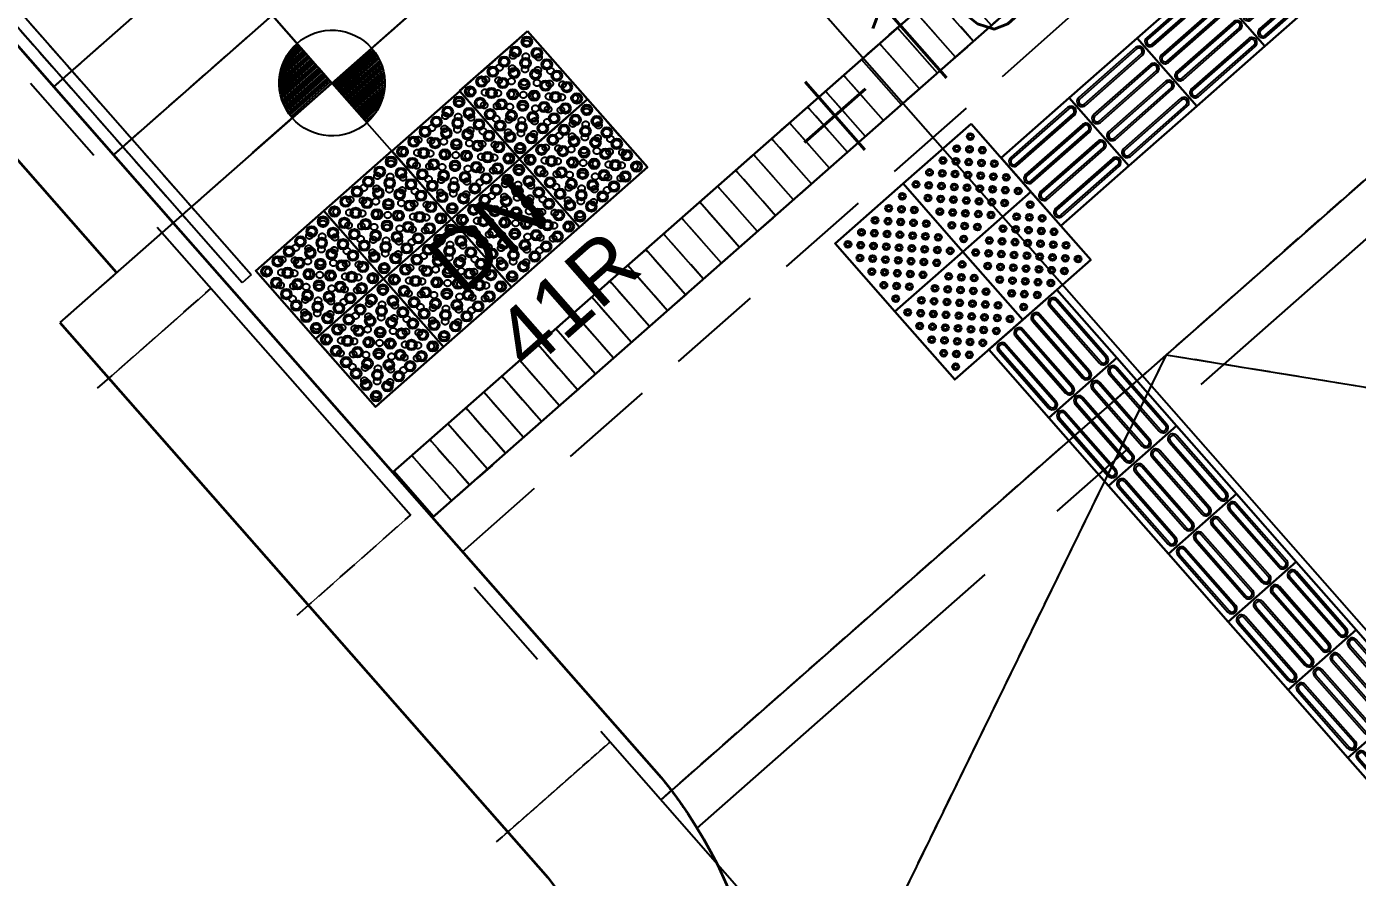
# Model space of a CAD drawing. Header units: millimetres. Extents: x 832728086 to 834530684, y 817551485 to 818349469.
# Drawn here: x 834326231 to 834330638, y 818000081 to 818002897 of the extents above; entities that cross this region are included whole.
import ezdxf

# ---------------------------------------------------------------- set-up
doc = ezdxf.new("R2010")
doc.units = ezdxf.units.MM
doc.header["$LTSCALE"] = 100
doc.linetypes.add('Grid Line', pattern=[22.225, 12.7, -3.175, 3.175, -3.175])
doc.linetypes.add('Hidden', pattern=[9.525, 6.35, -3.175])
for name, color, linetype in [('+C-160', 160, 'Hidden'), ('000-Tactile-l', 8, 'Continuous'), ('A-COLS', 3, 'Continuous'), ('DLN020__', 6, 'Continuous'), ('DLN040__', 7, 'Continuous'), ('DLN240__', 1, 'Continuous'), ('DLN370__', 7, 'Continuous'), ('LEVEL', 7, 'Continuous'), ('STEEL', 6, 'Continuous')]:
    doc.layers.add(name, color=color, linetype=linetype)
doc.layers.add('000-edge seating element-b', color=4, linetype='Continuous', lineweight=20)
doc.layers.add('000-LAYOUT PROPOSAL W8', color=1, linetype='Continuous', lineweight=35)
doc.layers.add('000-helpline', color=30, linetype='Continuous', lineweight=30, plot=False)
doc.styles.add('romans', font='romans.shx')
doc.styles.get("Standard").update_dxf_attribs({"font": 'swiss.ttf'})

# ---------------------------------------------------------------- blocks, each defined once
blk = doc.blocks.new('*X5')
at = {"color": 0}
for p, q in [((45955.9, 42700), (46155.8, 42700)), ((45956.1, 42693.8), (46155.8, 42693.8)), ((45956.6, 42687.5), (46155.8, 42687.5)), ((45957.2, 42681.2), (46155.8, 42681.2)), ((45958.1, 42675), (46155.8, 42675)), ((45959.1, 42668.8), (46155.8, 42668.8)), ((45960.4, 42662.5), (46155.8, 42662.5)), ((45961.8, 42656.2), (46155.8, 42656.2)), ((45963.5, 42650), (46155.8, 42650)), ((45965.4, 42643.8), (46155.8, 42643.8)), ((45967.6, 42637.5), (46155.8, 42637.5)), ((45969.9, 42631.2), (46155.8, 42631.2)), ((45972.5, 42625), (46155.8, 42625)), ((45975.4, 42618.8), (46155.8, 42618.8)), ((45978.5, 42612.5), (46155.8, 42612.5)), ((45981.9, 42606.2), (46155.8, 42606.2)), ((45985.6, 42600), (46155.8, 42600)), ((45989.6, 42593.8), (46155.8, 42593.8)), ((45994, 42587.5), (46155.8, 42587.5)), ((45998.7, 42581.2), (46155.8, 42581.2)), ((46003.8, 42575), (46155.8, 42575)), ((46009.4, 42568.8), (46155.8, 42568.8)), ((46015.5, 42562.5), (46155.8, 42562.5)), ((46022.1, 42556.2), (46155.8, 42556.2)), ((46029.4, 42550), (46155.8, 42550)), ((46037.5, 42543.8), (46155.8, 42543.8)), ((46046.5, 42537.5), (46155.8, 42537.5)), ((46056.7, 42531.2), (46155.8, 42531.2)), ((46068.6, 42525), (46155.8, 42525)), ((46082.9, 42518.8), (46155.8, 42518.8)), ((46101.5, 42512.5), (46155.8, 42512.5)), ((46133.4, 42506.2), (46155.8, 42506.2))]:
    blk.add_line(p, q, dxfattribs=at)
blk = doc.blocks.new('*X4')
at = {"color": 0}
for p, q in [((46155.8, 42900), (46200.2, 42900)), ((46155.8, 42893.8), (46221.9, 42893.8)), ((46155.8, 42887.5), (46237.6, 42887.5)), ((46155.8, 42881.2), (46250.3, 42881.2)), ((46155.8, 42875), (46261.2, 42875)), ((46155.8, 42868.8), (46270.6, 42868.8)), ((46155.8, 42862.5), (46279.1, 42862.5)), ((46155.8, 42856.2), (46286.7, 42856.2)), ((46155.8, 42850), (46293.6, 42850)), ((46155.8, 42843.8), (46299.8, 42843.8)), ((46155.8, 42837.5), (46305.6, 42837.5)), ((46155.8, 42831.2), (46310.9, 42831.2)), ((46155.8, 42825), (46315.8, 42825)), ((46155.8, 42818.8), (46320.3, 42818.8)), ((46155.8, 42812.5), (46324.5, 42812.5)), ((46155.8, 42806.2), (46328.3, 42806.2)), ((46155.8, 42800), (46331.8, 42800)), ((46155.8, 42793.8), (46335, 42793.8)), ((46155.8, 42787.5), (46338, 42787.5)), ((46155.8, 42781.2), (46340.7, 42781.2)), ((46155.8, 42775), (46343.2, 42775)), ((46155.8, 42768.8), (46345.4, 42768.8)), ((46155.8, 42762.5), (46347.4, 42762.5)), ((46155.8, 42756.2), (46349.1, 42756.2)), ((46155.8, 42750), (46350.7, 42750)), ((46155.8, 42743.8), (46352, 42743.8)), ((46155.8, 42737.5), (46353.2, 42737.5)), ((46155.8, 42731.2), (46354.1, 42731.2)), ((46155.8, 42725), (46354.8, 42725)), ((46155.8, 42718.8), (46355.3, 42718.8)), ((46155.8, 42712.5), (46355.7, 42712.5)), ((46155.8, 42706.2), (46355.8, 42706.2))]:
    blk.add_line(p, q, dxfattribs=at)
blk = doc.blocks.new('ELFIN')
at = {"layer": 'LEVEL'}
for p, q in [((0, 0.5), (0, 0)), ((0, 0), (-0.5, 0)), ((0, 0), (0, -0.5)), ((0.5, 0), (0, 0))]:
    blk.add_line(p, q, dxfattribs=at)
for start, end in [(90, 180), (0, 90), (180, 270), (270, 0)]:
    blk.add_arc((0, 0), 0.25, start, end, dxfattribs=at)
at = {"layer": 'LEVEL', "xscale": 0.00125, "yscale": 0.00125, "zscale": 0.00125}
for name in ['*X4', '*X5']:
    blk.add_blockref(name, (-57.6948, -53.3812), dxfattribs=at)
at = {"layer": 'LEVEL', "style": 'romans'}
blk.add_attdef('ELFIN', (0.2542, 0.3469), '', height=0.5, dxfattribs=at)
blk = doc.blocks.new('tactile')
at = {"layer": '000-Tactile-l', "ltscale": 5e-05}
blk.add_line((834328.9253, 818002.9927), (834333.0031, 817998.3593), dxfattribs=at)
for radius, start, end in [(19.516, 262.78632, 352.52562), (19.341, 262.79867, 352.51302), (19.691, 262.7741, 352.53808)]:
    blk.add_arc((834323.3284, 818015.5097), radius, start, end, dxfattribs=at)
blk = doc.blocks.new('directional tactile')
at = {"ltscale": 5}
for points in [[(54.5, 24.5), (54.5, 275.5, 1), (20.5, 275.5), (20.5, 24.5, 1)], [(48.5, 24.5), (48.5, 275.5, 1), (26.5, 275.5), (26.5, 24.5, 1)], [(129.5, 24.5), (129.5, 275.5, 1), (95.5, 275.5), (95.5, 24.5, 1)], [(123.5, 24.5), (123.5, 275.5, 1), (101.5, 275.5), (101.5, 24.5, 1)], [(204.5, 24.5), (204.5, 275.5, 1), (170.5, 275.5), (170.5, 24.5, 1)], [(198.5, 24.5), (198.5, 275.5, 1), (176.5, 275.5), (176.5, 24.5, 1)], [(279.5, 24.5), (279.5, 275.5, 1), (245.5, 275.5), (245.5, 24.5, 1)], [(273.5, 24.5), (273.5, 275.5, 1), (251.5, 275.5), (251.5, 24.5, 1)]]:
    blk.add_lwpolyline(points, format="xyb", close=True, dxfattribs=at)
at = {"layer": '000-helpline', "ltscale": 0.015}
blk.add_lwpolyline([(0, 300), (300, 300), (300, 0), (0, 0)], close=True, dxfattribs=at)
blk = doc.blocks.new('persional tile')
at = {"layer": '000-helpline', "ltscale": 0.015, "elevation": -0.3}
blk.add_lwpolyline([(834329552.2, 818004210.3), (834329777.4, 818004408.5), (834329975.6, 818004183.3), (834329750.4, 818003985.1)], close=True, dxfattribs=at)
at = {"layer": '000-Tactile-l', "ltscale": 0.015}
for centre, radius in [((834329774.7, 818004366.2, -0.3), 11.5), ((834329774.7, 818004366.2, -0.3), 6), ((834329729.6, 818004326.5, -0.3), 11.5), ((834329729.6, 818004326.5, -0.3), 6), ((834329772, 818004323.8, -0.3), 11.5), ((834329772, 818004323.8, -0.3), 6), ((834329814.3, 818004321.1, -0.3), 11.5), ((834329814.3, 818004321.1, -0.3), 6), ((834329684.6, 818004286.9, -0.3), 11.5), ((834329684.6, 818004286.9, -0.3), 6), ((834329726.9, 818004284.2, -0.3), 11.5), ((834329726.9, 818004284.2, -0.3), 6), ((834329769.3, 818004281.5, -0.3), 11.5), ((834329769.3, 818004281.5, -0.3), 6), ((834329811.6, 818004278.8, -0.3), 11.5), ((834329811.6, 818004278.8, -0.3), 6), ((834329854, 818004276.1, -0.3), 11.5), ((834329854, 818004276.1, -0.3), 6), ((834329639.6, 818004247.3, -0.3), 11.5), ((834329639.6, 818004247.3, -0.3), 6), ((834329681.9, 818004244.6, -0.3), 11.5), ((834329681.9, 818004244.6, -0.3), 6), ((834329724.2, 818004241.9, -0.3), 11.5), ((834329724.2, 818004241.9, -0.3), 6), ((834329766.6, 818004239.2, -0.3), 11.5), ((834329766.6, 818004239.2, -0.3), 6), ((834329808.9, 818004236.5, -0.3), 11.5), ((834329808.9, 818004236.5, -0.3), 6), ((834329851.3, 818004233.8, -0.3), 11.5), ((834329851.3, 818004233.8, -0.3), 6), ((834329893.6, 818004231.1, -0.3), 11.5), ((834329893.6, 818004231.1, -0.3), 6), ((834329594.5, 818004207.6, -0.3), 11.5), ((834329594.5, 818004207.6, -0.3), 6), ((834329636.9, 818004204.9, -0.3), 11.5), ((834329636.9, 818004204.9, -0.3), 6), ((834329679.2, 818004202.2, -0.3), 11.5), ((834329679.2, 818004202.2, -0.3), 6), ((834329721.5, 818004199.5, -0.3), 11.5), ((834329721.5, 818004199.5, -0.3), 6), ((834329763.9, 818004196.8, -0.3), 11.5), ((834329763.9, 818004196.8, -0.3), 6), ((834329806.2, 818004194.1, -0.3), 11.5), ((834329806.2, 818004194.1, -0.3), 6), ((834329848.6, 818004191.4, -0.3), 11.5), ((834329848.6, 818004191.4, -0.3), 6), ((834329890.9, 818004188.7, -0.3), 11.5), ((834329890.9, 818004188.7, -0.3), 6), ((834329933.2, 818004186, -0.3), 11.5), ((834329933.2, 818004186, -0.3), 6), ((834329634.2, 818004162.6, -0.3), 11.5), ((834329634.2, 818004162.6, -0.3), 6), ((834329676.5, 818004159.9, -0.3), 11.5), ((834329676.5, 818004159.9, -0.3), 6), ((834329718.8, 818004157.2, -0.3), 11.5), ((834329718.8, 818004157.2, -0.3), 6), ((834329761.2, 818004154.5, -0.3), 11.5), ((834329761.2, 818004154.5, -0.3), 6), ((834329803.5, 818004151.8, -0.3), 11.5), ((834329803.5, 818004151.8, -0.3), 6), ((834329845.9, 818004149.1, -0.3), 11.5), ((834329845.9, 818004149.1, -0.3), 6), ((834329888.2, 818004146.4, -0.3), 11.5), ((834329888.2, 818004146.4, -0.3), 6), ((834329673.8, 818004117.5, -0.3), 11.5), ((834329673.8, 818004117.5, -0.3), 6), ((834329716.1, 818004114.8, -0.3), 11.5), ((834329716.1, 818004114.8, -0.3), 6), ((834329758.5, 818004112.1, -0.3), 11.5), ((834329758.5, 818004112.1, -0.3), 6), ((834329800.8, 818004109.4, -0.3), 11.5), ((834329800.8, 818004109.4, -0.3), 6), ((834329843.2, 818004106.7, -0.3), 11.5), ((834329843.2, 818004106.7, -0.3), 6), ((834329713.4, 818004072.5, -0.3), 11.5), ((834329713.4, 818004072.5, -0.3), 6), ((834329755.8, 818004069.8, -0.3), 11.5), ((834329755.8, 818004069.8, -0.3), 6), ((834329798.1, 818004067.1, -0.3), 11.5), ((834329798.1, 818004067.1, -0.3), 6), ((834329753.1, 818004027.5, -0.3), 11.5), ((834329753.1, 818004027.5, -0.3), 6)]:
    blk.add_circle(centre, radius, dxfattribs=at)
blk = doc.blocks.new('hazard warning tactile')
at = {"layer": '000-helpline', "ltscale": 0.015}
blk.add_lwpolyline([(0, 0), (225.2, 198.2), (423.4, -27), (198.2, -225.2)], close=True, dxfattribs=at)
at = {"layer": '000-Tactile-l', "ltscale": 0.015}
for centre, radius in [((223, 162.9), 17.5), ((185.4, 129.9), 17.5), ((185.4, 129.9), 12.5), ((223, 162.9), 12.5), ((256, 125.4), 17.5), ((256, 125.4), 12.5), ((147.9, 96.8), 17.5), ((147.9, 96.8), 12.5), ((218.5, 92.3), 17.5), ((218.5, 92.3), 12.5), ((289, 87.8), 17.5), ((289, 87.8), 12.5), ((72.8, 30.8), 17.5), ((110.4, 63.8), 17.5), ((110.4, 63.8), 12.5), ((180.9, 59.3), 17.5), ((180.9, 59.3), 12.5), ((251.5, 54.8), 17.5), ((251.5, 54.8), 12.5), ((322.1, 50.3), 17.5), ((322.1, 50.3), 12.5), ((35.3, -2.3), 17.5), ((35.3, -2.3), 12.5), ((72.8, 30.8), 12.5), ((105.9, -6.8), 17.5), ((105.9, -6.8), 12.5), ((143.4, 26.3), 17.5), ((143.4, 26.3), 12.5), ((176.4, -11.3), 17.5), ((176.4, -11.3), 12.5), ((214, 21.8), 17.5), ((214, 21.8), 12.5), ((247, -15.8), 17.5), ((284.5, 17.3), 17.5), ((284.5, 17.3), 12.5), ((355.1, 12.8), 17.5), ((355.1, 12.8), 12.5), ((68.3, -39.8), 17.5), ((68.3, -39.8), 12.5), ((138.9, -44.3), 17.5), ((138.9, -44.3), 12.5), ((209.5, -48.8), 17.5), ((209.5, -48.8), 12.5), ((247, -15.8), 12.5), ((280, -53.3), 17.5), ((280, -53.3), 12.5), ((317.6, -20.3), 17.5), ((317.6, -20.3), 12.5), ((350.6, -57.8), 17.5), ((388.1, -24.8), 17.5), ((388.1, -24.8), 12.5), ((101.4, -77.3), 17.5), ((101.4, -77.3), 12.5), ((171.9, -81.8), 17.5), ((171.9, -81.8), 12.5), ((242.5, -86.3), 17.5), ((242.5, -86.3), 12.5), ((313.1, -90.8), 17.5), ((313.1, -90.8), 12.5), ((350.6, -57.8), 12.5), ((134.4, -114.9), 17.5), ((134.4, -114.9), 12.5), ((205, -119.4), 17.5), ((205, -119.4), 12.5), ((275.5, -123.9), 17.5), ((275.5, -123.9), 12.5), ((167.4, -152.4), 17.5), ((167.4, -152.4), 12.5), ((200.4, -189.9), 17.5), ((238, -156.9), 17.5), ((238, -156.9), 12.5), ((200.4, -189.9), 12.5)]:
    blk.add_circle(centre, radius, dxfattribs=at)
blk = doc.blocks.new('A$C062A3D83')
at = {"layer": '+C-160', "ltscale": 0.1}
for p, q in [((4110.2, -3837.9, 0), (9027.1, 489.4, 0)), ((8877.3, 357.5, 0), (4110.2, -3837.9, 0)), ((4242.3, -3988, 0), (9159.3, 339.3, 0)), ((9159.3, 339.3, 0), (4242.3, -3988, 0)), ((3908.9, -2549.7, 0), (1639.6, 28.9, 0)), ((3195.8, -3177.3), (421.6, -25, 3.7)), ((3383.5, -3012.1), (743.2, -12)), ((3611.7, -3210.9, 0), (1431.5, -733.7, 0)), ((3641.7, -3184.5, 0), (1461.5, -707.3, 0)), ((4075.6, -1603.8, -0.1), (2987.1, -2561.7, 0)), ((8753.9, -1616.3, -0.1), (4997.6, -4922)), ((4273.7, -1829, -0.1), (3185.3, -2786.9, 0)), ((4273.7, -1829, -0.1), (3185.3, -2786.9, 0)), ((4471.9, -2054.2, -0.1), (3008.1, -3342.5)), ((6033.3, -2411.8), (5901.1, -2261.7)), ((5973.7, -2464.3), (5841.6, -2314.1)), ((4332.3, -2576.7, -0.2), (4557.5, -2378.5, -0.2)), ((4332.3, -2576.7, -0.2), (4557.5, -2378.5, -0.2)), ((4557.5, -2378.5, -0.2), (4755.7, -2603.7, -0.2)), ((4557.5, -2378.5, -0.2), (4755.7, -2603.7, -0.2)), ((5914.1, -2516.7), (5782, -2366.6)), ((5854.5, -2569.1), (5722.4, -2419)), ((5794.9, -2621.6), (5662.8, -2471.5)), ((5735.3, -2674), (5603.2, -2523.9)), ((4107.1, -2774.9, -0.2), (4332.3, -2576.7, -0.2)), ((4107.1, -2774.9, -0.2), (4332.3, -2576.7, -0.2)), ((4107.1, -2774.9, -0.2), (4332.3, -2576.7, -0.2)), ((4107.1, -2774.9, -0.2), (4332.3, -2576.7, -0.2)), ((4332.3, -2576.7, -0.2), (4530.5, -2801.9, -0.2)), ((4332.3, -2576.7, -0.2), (4530.5, -2801.9, -0.2)), ((4530.5, -2801.9, -0.2), (4332.3, -2576.7, -0.2)), ((4332.3, -2576.7, -0.2), (4530.5, -2801.9, -0.2)), ((4332.3, -2576.7, -0.2), (4530.5, -2801.9, -0.2)), ((4530.5, -2801.9, -0.2), (4332.3, -2576.7, -0.2)), ((5675.8, -2726.5), (5543.6, -2576.3)), ((4530.5, -2801.9, -0.2), (4755.7, -2603.7, -0.2)), ((4755.7, -2603.7, -0.2), (4530.5, -2801.9, -0.2)), ((4755.7, -2603.7, -0.2), (4530.5, -2801.9, -0.2)), ((4755.7, -2603.7, -0.2), (4953.9, -2828.9, -0.2)), ((5616.2, -2778.9), (5484, -2628.8)), ((5556.6, -2831.3), (5424.5, -2681.2)), ((3881.9, -2973.1, -0.2), (4107.1, -2774.9, -0.2)), ((3881.9, -2973.1, -0.2), (4107.1, -2774.9, -0.2)), ((3881.9, -2973.1, -0.2), (4107.1, -2774.9, -0.2)), ((3881.9, -2973.1, -0.2), (4107.1, -2774.9, -0.2)), ((4107.1, -2774.9, -0.2), (4305.3, -3000.1, -0.2)), ((4305.3, -3000.1, -0.2), (4107.1, -2774.9, -0.2)), ((4305.3, -3000.1, -0.2), (4107.1, -2774.9, -0.2)), ((4107.1, -2774.9, -0.2), (4305.3, -3000.1, -0.2)), ((4107.1, -2774.9, -0.2), (4305.3, -3000.1, -0.2)), ((4305.3, -3000.1, -0.2), (4107.1, -2774.9, -0.2)), ((4305.3, -3000.1, -0.2), (4107.1, -2774.9, -0.2)), ((4107.1, -2774.9, -0.2), (4305.3, -3000.1, -0.2)), ((5497, -2883.8), (5364.9, -2733.6)), ((4305.3, -3000.1, -0.2), (4530.5, -2801.9, -0.2)), ((4305.3, -3000.1, -0.2), (4530.5, -2801.9, -0.2)), ((4530.5, -2801.9, -0.2), (4305.3, -3000.1, -0.2)), ((4530.5, -2801.9, -0.2), (4305.3, -3000.1, -0.2)), ((4530.5, -2801.9, -0.2), (4305.3, -3000.1, -0.2)), ((4530.5, -2801.9, -0.2), (4305.3, -3000.1, -0.2)), ((4530.5, -2801.9, -0.2), (4728.7, -3027.1, -0.2)), ((4530.5, -2801.9, -0.2), (4728.7, -3027.1, -0.2)), ((4728.7, -3027.1, -0.2), (4530.5, -2801.9, -0.2)), ((5437.4, -2936.2), (5305.3, -2786.1)), ((4953.9, -2828.9, -0.2), (4728.7, -3027.1, -0.2)), ((5377.8, -2988.7), (5245.7, -2838.5)), ((5318.2, -3041.1), (5186.1, -2891)), ((5258.7, -3093.5), (5126.5, -2943.4)), ((3375.9, -3018.8, 0), (3406, -2992.3, 0)), ((3656.7, -3171.3, -0.2), (3881.9, -2973.1, -0.2)), ((3656.7, -3171.3, -0.2), (3881.9, -2973.1, -0.2)), ((4080.1, -3198.3, -0.2), (3881.9, -2973.1, -0.2)), ((3881.9, -2973.1, -0.2), (4080.1, -3198.3, -0.2)), ((4080.1, -3198.3, -0.2), (3881.9, -2973.1, -0.2)), ((4080.1, -3198.3, -0.2), (3881.9, -2973.1, -0.2)), ((3881.9, -2973.1, -0.2), (4080.1, -3198.3, -0.2)), ((4080.1, -3198.3, -0.2), (3881.9, -2973.1, -0.2)), ((5199.1, -3146), (5066.9, -2995.8)), ((3383.5, -3012.1), (4999.5, -4848.4)), ((3383.5, -3012.1), (4999.5, -4848.4)), ((4080.1, -3198.3, -0.2), (4305.3, -3000.1, -0.2)), ((4080.1, -3198.3, -0.2), (4305.3, -3000.1, -0.2)), ((4305.3, -3000.1, -0.2), (4080.1, -3198.3, -0.2)), ((4305.3, -3000.1, -0.2), (4080.1, -3198.3, -0.2)), ((4305.3, -3000.1, -0.2), (4080.1, -3198.3, -0.2)), ((4305.3, -3000.1, -0.2), (4080.1, -3198.3, -0.2)), ((4305.3, -3000.1, -0.2), (4503.5, -3225.3, -0.2)), ((4503.5, -3225.3, -0.2), (4305.3, -3000.1, -0.2)), ((4503.5, -3225.3, -0.2), (4305.3, -3000.1, -0.2)), ((4305.3, -3000.1, -0.2), (4503.5, -3225.3, -0.2)), ((4728.7, -3027.1, -0.2), (4503.5, -3225.3, -0.2)), ((4728.7, -3027.1, -0.2), (4503.5, -3225.3, -0.2)), ((5139.5, -3198.4), (5007.4, -3048.3)), ((5079.9, -3250.9), (4947.8, -3100.7)), ((3854.9, -3396.5, -0.2), (3656.7, -3171.3, -0.2)), ((3854.9, -3396.5, -0.2), (3656.7, -3171.3, -0.2)), ((5020.3, -3303.3), (4888.2, -3153.2)), ((3641.7, -3184.5, 0), (3611.7, -3210.9, 0)), ((3854.9, -3396.5, -0.2), (4080.1, -3198.3, -0.2)), ((4080.1, -3198.3, -0.2), (3854.9, -3396.5, -0.2)), ((4080.1, -3198.3, -0.2), (3854.9, -3396.5, -0.2)), ((4278.3, -3423.5, -0.2), (4080.1, -3198.3, -0.2)), ((4080.1, -3198.3, -0.2), (4278.3, -3423.5, -0.2)), ((4278.3, -3423.5, -0.2), (4080.1, -3198.3, -0.2)), ((4960.7, -3355.7), (4828.6, -3205.6)), ((3132.8, -3559.8), (3508.1, -3229.5)), ((4503.5, -3225.3, -0.2), (4278.3, -3423.5, -0.2)), ((4503.5, -3225.3, -0.2), (4278.3, -3423.5, -0.2)), ((4901.1, -3408.2), (4769, -3258)), ((3008.1, -3342.5), (4624.2, -5178.8)), ((3008.1, -3342.5), (4624.2, -5178.8)), ((4841.6, -3460.6), (4709.4, -3310.5)), ((4782, -3513.1), (4649.8, -3362.9)), ((4053.1, -3621.7, -0.2), (3854.9, -3396.5, -0.2)), ((4278.3, -3423.5, -0.2), (4053.1, -3621.7, -0.2)), ((4722.4, -3565.5), (4590.2, -3415.4)), ((4662.8, -3617.9), (4530.7, -3467.8)), ((6671.5, -3448.8, 0), (5264.7, -6329.2)), ((6671.5, -3448.8, 0), (9768.6, -3953.4)), ((4603.2, -3670.4), (4471.1, -3520.2)), ((4543.6, -3722.8), (4411.5, -3572.7)), ((4484, -3775.3), (4351.9, -3625.1)), ((4424.5, -3827.7), (4292.3, -3677.6)), ((4364.9, -3880.1), (4232.7, -3730)), ((4305.3, -3932.6), (4173.1, -3782.4)), ((4110.2, -3837.9, 0), (4242.3, -3988, 0)), ((4242.3, -3988, 0), (4110.2, -3837.9, 0)), ((4245.7, -3985), (4113.6, -3834.9)), ((3793.4, -4310.5), (4168.8, -3980.2))]:
    blk.add_line(p, q, dxfattribs=at)
at = {"layer": '+C-160', "lineweight": 0, "ltscale": 0.1}
for p, q in [((8876.8, 357.6, -0.1), (4109.9, -3837.6)), ((8877.1, 357.3, -0.1), (4110.2, -3837.9)), ((9159.1, 339.5, -0.1), (4242, -3987.7)), ((9159.3, 339.2, -0.1), (4242.3, -3988))]:
    blk.add_line(p, q, dxfattribs=at)
at = {"layer": '+C-160', "ltscale": 0.04}
blk.add_line((4454.1, -5061.2), (4829.4, -4730.8), dxfattribs=at)
at = {"layer": '+C-160', "ltscale": 0.1}
for centre in [(4553.6, -2419.5, -0.2), (4553.6, -2419.5, -0.2), (4508.6, -2459.1, -0.2), (4508.6, -2459.1, -0.2), (4550.9, -2461.8, -0.2), (4550.9, -2461.8, -0.2), (4593.3, -2464.5, -0.2), (4593.3, -2464.5, -0.2), (4463.5, -2498.7, -0.2), (4463.5, -2498.7, -0.2), (4505.9, -2501.4, -0.2), (4505.9, -2501.4, -0.2), (4548.2, -2504.1, -0.2), (4548.2, -2504.1, -0.2), (4590.6, -2506.8, -0.2), (4590.6, -2506.8, -0.2), (4632.9, -2509.5, -0.2), (4632.9, -2509.5, -0.2), (4418.5, -2538.4, -0.2), (4418.5, -2538.4, -0.2), (4460.8, -2541.1, -0.2), (4460.8, -2541.1, -0.2), (4503.2, -2543.8, -0.2), (4503.2, -2543.8, -0.2), (4545.5, -2546.5, -0.2), (4545.5, -2546.5, -0.2), (4587.9, -2549.2, -0.2), (4587.9, -2549.2, -0.2), (4630.2, -2551.9, -0.2), (4630.2, -2551.9, -0.2), (4672.5, -2554.6, -0.2), (4672.5, -2554.6, -0.2), (4373.5, -2578, -0.2), (4373.5, -2578, -0.2), (4415.8, -2580.7, -0.2), (4415.8, -2580.7, -0.2), (4458.1, -2583.4, -0.2), (4458.1, -2583.4, -0.2), (4500.5, -2586.1, -0.2), (4500.5, -2586.1, -0.2), (4542.8, -2588.8, -0.2), (4542.8, -2588.8, -0.2), (4585.2, -2591.5, -0.2), (4585.2, -2591.5, -0.2), (4627.5, -2594.2, -0.2), (4627.5, -2594.2, -0.2), (4669.8, -2596.9, -0.2), (4669.8, -2596.9, -0.2), (4712.2, -2599.6, -0.2), (4712.2, -2599.6, -0.2), (4329.6, -2619, -0.2), (4329.6, -2619, -0.2), (4329.6, -2619, -0.2), (4329.6, -2619, -0.2), (4413.1, -2623.1, -0.2), (4413.1, -2623.1, -0.2), (4455.4, -2625.8, -0.2), (4455.4, -2625.8, -0.2), (4497.8, -2628.5, -0.2), (4497.8, -2628.5, -0.2), (4540.1, -2631.2, -0.2), (4540.1, -2631.2, -0.2), (4582.5, -2633.9, -0.2), (4582.5, -2633.9, -0.2), (4624.8, -2636.6, -0.2), (4624.8, -2636.6, -0.2), (4667.1, -2639.3, -0.2), (4667.1, -2639.3, -0.2), (4751.8, -2644.7, -0.2), (4239.6, -2698.3, -0.2), (4239.6, -2698.3, -0.2), (4239.6, -2698.3, -0.2), (4239.6, -2698.3, -0.2), (4284.6, -2658.7, -0.2), (4284.6, -2658.7, -0.2), (4284.6, -2658.7, -0.2), (4284.6, -2658.7, -0.2), (4326.9, -2661.4, -0.2), (4326.9, -2661.4, -0.2), (4326.9, -2661.4, -0.2), (4326.9, -2661.4, -0.2), (4369.3, -2664.1, -0.2), (4369.3, -2664.1, -0.2), (4369.3, -2664.1, -0.2), (4369.3, -2664.1, -0.2), (4452.7, -2668.1, -0.2), (4452.7, -2668.1, -0.2), (4495.1, -2670.8, -0.2), (4495.1, -2670.8, -0.2), (4537.4, -2673.5, -0.2), (4537.4, -2673.5, -0.2), (4579.8, -2676.2, -0.2), (4579.8, -2676.2, -0.2), (4622.1, -2678.9, -0.2), (4622.1, -2678.9, -0.2), (4706.8, -2684.3, -0.2), (4749.1, -2687, -0.2), (4791.5, -2689.7, -0.2), (4194.5, -2738, -0.2), (4194.5, -2738, -0.2), (4194.5, -2738, -0.2), (4194.5, -2738, -0.2), (4236.8, -2740.7, -0.2), (4236.8, -2740.7, -0.2), (4236.8, -2740.7, -0.2), (4236.8, -2740.7, -0.2), (4279.2, -2743.4, -0.2), (4279.2, -2743.4, -0.2), (4279.2, -2743.4, -0.2), (4279.2, -2743.4, -0.2), (4281.9, -2701, -0.2), (4281.9, -2701, -0.2), (4281.9, -2701, -0.2), (4281.9, -2701, -0.2), (4324.2, -2703.7, -0.2), (4324.2, -2703.7, -0.2), (4324.2, -2703.7, -0.2), (4324.2, -2703.7, -0.2), (4366.6, -2706.4, -0.2), (4366.6, -2706.4, -0.2), (4366.6, -2706.4, -0.2), (4366.6, -2706.4, -0.2), (4408.9, -2709.1, -0.2), (4408.9, -2709.1, -0.2), (4408.9, -2709.1, -0.2), (4408.9, -2709.1, -0.2), (4492.4, -2713.1, -0.2), (4492.4, -2713.1, -0.2), (4534.7, -2715.8, -0.2), (4534.7, -2715.8, -0.2), (4577.1, -2718.5, -0.2), (4577.1, -2718.5, -0.2), (4661.7, -2723.9, -0.2), (4704.1, -2726.6, -0.2), (4746.4, -2729.3, -0.2), (4788.8, -2732, -0.2), (4831.1, -2734.8, -0.2), (4149.5, -2777.6, -0.2), (4149.5, -2777.6, -0.2), (4149.5, -2777.6, -0.2), (4149.5, -2777.6, -0.2), (4191.8, -2780.3, -0.2), (4191.8, -2780.3, -0.2), (4191.8, -2780.3, -0.2), (4191.8, -2780.3, -0.2), (4234.1, -2783, -0.2), (4234.1, -2783, -0.2), (4234.1, -2783, -0.2), (4234.1, -2783, -0.2), (4276.5, -2785.7, -0.2), (4276.5, -2785.7, -0.2), (4276.5, -2785.7, -0.2), (4276.5, -2785.7, -0.2), (4321.5, -2746.1, -0.2), (4321.5, -2746.1, -0.2), (4321.5, -2746.1, -0.2), (4321.5, -2746.1, -0.2), (4363.9, -2748.8, -0.2), (4363.9, -2748.8, -0.2), (4363.9, -2748.8, -0.2), (4363.9, -2748.8, -0.2), (4406.2, -2751.5, -0.2), (4406.2, -2751.5, -0.2), (4406.2, -2751.5, -0.2), (4406.2, -2751.5, -0.2), (4448.6, -2754.2, -0.2), (4448.6, -2754.2, -0.2), (4448.6, -2754.2, -0.2), (4448.6, -2754.2, -0.2), (4532, -2758.2, -0.2), (4532, -2758.2, -0.2), (4616.7, -2763.6, -0.2), (4659, -2766.3, -0.2), (4701.4, -2769, -0.2), (4743.7, -2771.7, -0.2), (4786.1, -2774.4, -0.2), (4828.4, -2777.1, -0.2), (4870.7, -2779.8, -0.2), (4104.4, -2817.2, -0.2), (4104.4, -2817.2, -0.2), (4104.4, -2817.2, -0.2), (4104.4, -2817.2, -0.2), (4189.1, -2822.6, -0.2), (4189.1, -2822.6, -0.2), (4189.1, -2822.6, -0.2), (4189.1, -2822.6, -0.2), (4231.4, -2825.3, -0.2), (4231.4, -2825.3, -0.2), (4231.4, -2825.3, -0.2), (4231.4, -2825.3, -0.2), (4273.8, -2828, -0.2), (4273.8, -2828, -0.2), (4273.8, -2828, -0.2), (4273.8, -2828, -0.2), (4316.1, -2830.7, -0.2), (4316.1, -2830.7, -0.2), (4316.1, -2830.7, -0.2), (4316.1, -2830.7, -0.2), (4318.8, -2788.4, -0.2), (4318.8, -2788.4, -0.2), (4318.8, -2788.4, -0.2), (4318.8, -2788.4, -0.2), (4361.2, -2791.1, -0.2), (4361.2, -2791.1, -0.2), (4361.2, -2791.1, -0.2), (4361.2, -2791.1, -0.2), (4403.5, -2793.8, -0.2), (4403.5, -2793.8, -0.2), (4403.5, -2793.8, -0.2), (4403.5, -2793.8, -0.2), (4445.9, -2796.5, -0.2), (4445.9, -2796.5, -0.2), (4445.9, -2796.5, -0.2), (4445.9, -2796.5, -0.2), (4488.2, -2799.2, -0.2), (4488.2, -2799.2, -0.2), (4488.2, -2799.2, -0.2), (4488.2, -2799.2, -0.2), (4571.7, -2803.2, -0.2), (4614, -2805.9, -0.2), (4656.3, -2808.6, -0.2), (4698.7, -2811.3, -0.2), (4741, -2814, -0.2), (4783.4, -2816.7, -0.2), (4825.7, -2819.4, -0.2), (4868, -2822.1, -0.2), (4910.4, -2824.8, -0.2), (4059.4, -2856.9, -0.2), (4059.4, -2856.9, -0.2), (4059.4, -2856.9, -0.2), (4059.4, -2856.9, -0.2), (4101.7, -2859.6, -0.2), (4101.7, -2859.6, -0.2), (4101.7, -2859.6, -0.2), (4101.7, -2859.6, -0.2), (4144.1, -2862.3, -0.2), (4144.1, -2862.3, -0.2), (4144.1, -2862.3, -0.2), (4144.1, -2862.3, -0.2), (4228.7, -2867.7, -0.2), (4228.7, -2867.7, -0.2), (4228.7, -2867.7, -0.2), (4228.7, -2867.7, -0.2), (4271.1, -2870.4, -0.2), (4271.1, -2870.4, -0.2), (4271.1, -2870.4, -0.2), (4271.1, -2870.4, -0.2), (4313.4, -2873.1, -0.2), (4313.4, -2873.1, -0.2), (4313.4, -2873.1, -0.2), (4313.4, -2873.1, -0.2), (4358.5, -2833.4, -0.2), (4358.5, -2833.4, -0.2), (4358.5, -2833.4, -0.2), (4358.5, -2833.4, -0.2), (4400.8, -2836.1, -0.2), (4400.8, -2836.1, -0.2), (4400.8, -2836.1, -0.2), (4400.8, -2836.1, -0.2), (4443.1, -2838.8, -0.2), (4443.1, -2838.8, -0.2), (4443.1, -2838.8, -0.2), (4443.1, -2838.8, -0.2), (4527.8, -2844.2, -0.2), (4527.8, -2844.2, -0.2), (4611.3, -2848.3, -0.2), (4653.6, -2851, -0.2), (4696, -2853.7, -0.2), (4738.3, -2856.4, -0.2), (4780.7, -2859.1, -0.2), (4823, -2861.8, -0.2), (4865.3, -2864.5, -0.2), (4014.3, -2896.5, -0.2), (4014.3, -2896.5, -0.2), (4014.3, -2896.5, -0.2), (4014.3, -2896.5, -0.2), (4056.7, -2899.2, -0.2), (4056.7, -2899.2, -0.2), (4056.7, -2899.2, -0.2), (4056.7, -2899.2, -0.2), (4099, -2901.9, -0.2), (4099, -2901.9, -0.2), (4099, -2901.9, -0.2), (4099, -2901.9, -0.2), (4141.4, -2904.6, -0.2), (4141.4, -2904.6, -0.2), (4141.4, -2904.6, -0.2), (4141.4, -2904.6, -0.2), (4183.7, -2907.3, -0.2), (4183.7, -2907.3, -0.2), (4183.7, -2907.3, -0.2), (4183.7, -2907.3, -0.2), (4268.4, -2912.7, -0.2), (4268.4, -2912.7, -0.2), (4268.4, -2912.7, -0.2), (4268.4, -2912.7, -0.2), (4310.7, -2915.4, -0.2), (4310.7, -2915.4, -0.2), (4310.7, -2915.4, -0.2), (4310.7, -2915.4, -0.2), (4353.1, -2918.1, -0.2), (4353.1, -2918.1, -0.2), (4353.1, -2918.1, -0.2), (4353.1, -2918.1, -0.2), (4355.8, -2875.8, -0.2), (4355.8, -2875.8, -0.2), (4355.8, -2875.8, -0.2), (4355.8, -2875.8, -0.2), (4398.1, -2878.5, -0.2), (4398.1, -2878.5, -0.2), (4398.1, -2878.5, -0.2), (4398.1, -2878.5, -0.2), (4482.8, -2883.9, -0.2), (4482.8, -2883.9, -0.2), (4525.1, -2886.6, -0.2), (4525.1, -2886.6, -0.2), (4567.5, -2889.3, -0.2), (4567.5, -2889.3, -0.2), (4650.9, -2893.3, -0.2), (4693.3, -2896, -0.2), (4735.6, -2898.7, -0.2), (4778, -2901.4, -0.2), (4820.3, -2904.1, -0.2), (3969.3, -2936.2, -0.2), (3969.3, -2936.2, -0.2), (3969.3, -2936.2, -0.2), (3969.3, -2936.2, -0.2), (4011.6, -2938.9, -0.2), (4011.6, -2938.9, -0.2), (4011.6, -2938.9, -0.2), (4011.6, -2938.9, -0.2), (4054, -2941.6, -0.2), (4054, -2941.6, -0.2), (4054, -2941.6, -0.2), (4054, -2941.6, -0.2), (4096.3, -2944.3, -0.2), (4096.3, -2944.3, -0.2), (4096.3, -2944.3, -0.2), (4096.3, -2944.3, -0.2), (4138.7, -2947, -0.2), (4138.7, -2947, -0.2), (4138.7, -2947, -0.2), (4138.7, -2947, -0.2), (4181, -2949.7, -0.2), (4181, -2949.7, -0.2), (4181, -2949.7, -0.2), (4181, -2949.7, -0.2), (4223.3, -2952.4, -0.2), (4223.3, -2952.4, -0.2), (4223.3, -2952.4, -0.2), (4223.3, -2952.4, -0.2), (4308, -2957.8, -0.2), (4308, -2957.8, -0.2), (4308, -2957.8, -0.2), (4308, -2957.8, -0.2), (4392.7, -2963.2, -0.2), (4392.7, -2963.2, -0.2), (4437.7, -2923.5, -0.2), (4437.7, -2923.5, -0.2), (4480.1, -2926.2, -0.2), (4480.1, -2926.2, -0.2), (4522.4, -2928.9, -0.2), (4522.4, -2928.9, -0.2), (4564.8, -2931.6, -0.2), (4564.8, -2931.6, -0.2), (4607.1, -2934.3, -0.2), (4607.1, -2934.3, -0.2), (4690.6, -2938.3, -0.2), (4732.9, -2941.1, -0.2), (4775.3, -2943.8, -0.2), (3924.3, -2975.8, -0.2), (3924.3, -2975.8, -0.2), (3924.3, -2975.8, -0.2), (3924.3, -2975.8, -0.2), (3966.6, -2978.5, -0.2), (3966.6, -2978.5, -0.2), (3966.6, -2978.5, -0.2), (3966.6, -2978.5, -0.2), (4008.9, -2981.2, -0.2), (4008.9, -2981.2, -0.2), (4008.9, -2981.2, -0.2), (4008.9, -2981.2, -0.2), (4051.3, -2983.9, -0.2), (4051.3, -2983.9, -0.2), (4051.3, -2983.9, -0.2), (4051.3, -2983.9, -0.2), (4093.6, -2986.6, -0.2), (4093.6, -2986.6, -0.2), (4093.6, -2986.6, -0.2), (4093.6, -2986.6, -0.2), (4136, -2989.3, -0.2), (4136, -2989.3, -0.2), (4136, -2989.3, -0.2), (4136, -2989.3, -0.2), (4178.3, -2992, -0.2), (4178.3, -2992, -0.2), (4178.3, -2992, -0.2), (4178.3, -2992, -0.2), (4220.6, -2994.7, -0.2), (4220.6, -2994.7, -0.2), (4220.6, -2994.7, -0.2), (4220.6, -2994.7, -0.2), (4263, -2997.4, -0.2), (4263, -2997.4, -0.2), (4263, -2997.4, -0.2), (4263, -2997.4, -0.2), (4347.7, -3002.8, -0.2), (4347.7, -3002.8, -0.2), (4390, -3005.5, -0.2), (4390, -3005.5, -0.2), (4435, -2965.9, -0.2), (4435, -2965.9, -0.2), (4477.4, -2968.6, -0.2), (4477.4, -2968.6, -0.2), (4519.7, -2971.3, -0.2), (4519.7, -2971.3, -0.2), (4562.1, -2974, -0.2), (4562.1, -2974, -0.2), (4604.4, -2976.7, -0.2), (4604.4, -2976.7, -0.2), (4646.7, -2979.4, -0.2), (4646.7, -2979.4, -0.2), (4730.2, -2983.4, -0.2), (3879.2, -3015.4, -0.2), (3879.2, -3015.4, -0.2), (3963.9, -3020.8, -0.2), (3963.9, -3020.8, -0.2), (3963.9, -3020.8, -0.2), (3963.9, -3020.8, -0.2), (4006.2, -3023.5, -0.2), (4006.2, -3023.5, -0.2), (4006.2, -3023.5, -0.2), (4006.2, -3023.5, -0.2), (4048.6, -3026.2, -0.2), (4048.6, -3026.2, -0.2), (4048.6, -3026.2, -0.2), (4048.6, -3026.2, -0.2), (4090.9, -3028.9, -0.2), (4090.9, -3028.9, -0.2), (4090.9, -3028.9, -0.2), (4090.9, -3028.9, -0.2), (4133.3, -3031.6, -0.2), (4133.3, -3031.6, -0.2), (4133.3, -3031.6, -0.2), (4133.3, -3031.6, -0.2), (4175.6, -3034.3, -0.2), (4175.6, -3034.3, -0.2), (4175.6, -3034.3, -0.2), (4175.6, -3034.3, -0.2), (4217.9, -3037, -0.2), (4217.9, -3037, -0.2), (4217.9, -3037, -0.2), (4217.9, -3037, -0.2), (4302.6, -3042.4, -0.2), (4302.6, -3042.4, -0.2), (4387.3, -3047.8, -0.2), (4387.3, -3047.8, -0.2), (4429.6, -3050.5, -0.2), (4429.6, -3050.5, -0.2), (4432.3, -3008.2, -0.2), (4432.3, -3008.2, -0.2), (4474.7, -3010.9, -0.2), (4474.7, -3010.9, -0.2), (4517, -3013.6, -0.2), (4517, -3013.6, -0.2), (4559.4, -3016.3, -0.2), (4559.4, -3016.3, -0.2), (4601.7, -3019, -0.2), (4601.7, -3019, -0.2), (4644, -3021.7, -0.2), (4644, -3021.7, -0.2), (4686.4, -3024.4, -0.2), (4686.4, -3024.4, -0.2), (3789.1, -3094.7, -0.2), (3789.1, -3094.7, -0.2), (3834.2, -3055.1, -0.2), (3834.2, -3055.1, -0.2), (3876.5, -3057.8, -0.2), (3876.5, -3057.8, -0.2), (3918.9, -3060.5, -0.2), (3918.9, -3060.5, -0.2), (4003.5, -3065.9, -0.2), (4003.5, -3065.9, -0.2), (4003.5, -3065.9, -0.2), (4003.5, -3065.9, -0.2), (4045.9, -3068.6, -0.2), (4045.9, -3068.6, -0.2), (4045.9, -3068.6, -0.2), (4045.9, -3068.6, -0.2), (4088.2, -3071.3, -0.2), (4088.2, -3071.3, -0.2), (4088.2, -3071.3, -0.2), (4088.2, -3071.3, -0.2), (4130.6, -3074, -0.2), (4130.6, -3074, -0.2), (4130.6, -3074, -0.2), (4130.6, -3074, -0.2), (4172.9, -3076.7, -0.2), (4172.9, -3076.7, -0.2), (4172.9, -3076.7, -0.2), (4172.9, -3076.7, -0.2), (4257.6, -3082.1, -0.2), (4257.6, -3082.1, -0.2), (4299.9, -3084.8, -0.2), (4299.9, -3084.8, -0.2), (4342.3, -3087.5, -0.2), (4342.3, -3087.5, -0.2), (4426.9, -3092.9, -0.2), (4426.9, -3092.9, -0.2), (4469.3, -3095.6, -0.2), (4469.3, -3095.6, -0.2), (4472, -3053.2, -0.2), (4472, -3053.2, -0.2), (4514.3, -3056, -0.2), (4514.3, -3056, -0.2), (4556.7, -3058.7, -0.2), (4556.7, -3058.7, -0.2), (4599, -3061.4, -0.2), (4599, -3061.4, -0.2), (4641.3, -3064.1, -0.2), (4641.3, -3064.1, -0.2), (3744.1, -3134.4, -0.2), (3744.1, -3134.4, -0.2), (3786.4, -3137.1, -0.2), (3786.4, -3137.1, -0.2), (3828.8, -3139.8, -0.2), (3828.8, -3139.8, -0.2), (3831.5, -3097.4, -0.2), (3831.5, -3097.4, -0.2), (3873.8, -3100.1, -0.2), (3873.8, -3100.1, -0.2), (3916.2, -3102.8, -0.2), (3916.2, -3102.8, -0.2), (3958.5, -3105.5, -0.2), (3958.5, -3105.5, -0.2), (4043.2, -3110.9, -0.2), (4043.2, -3110.9, -0.2), (4043.2, -3110.9, -0.2), (4043.2, -3110.9, -0.2), (4085.5, -3113.6, -0.2), (4085.5, -3113.6, -0.2), (4085.5, -3113.6, -0.2), (4085.5, -3113.6, -0.2), (4127.9, -3116.3, -0.2), (4127.9, -3116.3, -0.2), (4127.9, -3116.3, -0.2), (4127.9, -3116.3, -0.2), (4212.5, -3121.7, -0.2), (4212.5, -3121.7, -0.2), (4254.9, -3124.4, -0.2), (4254.9, -3124.4, -0.2), (4297.2, -3127.1, -0.2), (4297.2, -3127.1, -0.2), (4339.6, -3129.8, -0.2), (4339.6, -3129.8, -0.2), (4381.9, -3132.5, -0.2), (4381.9, -3132.5, -0.2), (4466.6, -3137.9, -0.2), (4466.6, -3137.9, -0.2), (4511.6, -3098.3, -0.2), (4511.6, -3098.3, -0.2), (4554, -3101, -0.2), (4554, -3101, -0.2), (4596.3, -3103.7, -0.2), (4596.3, -3103.7, -0.2), (3699.1, -3174, -0.2), (3699.1, -3174, -0.2), (3741.4, -3176.7, -0.2), (3741.4, -3176.7, -0.2), (3783.7, -3179.4, -0.2), (3783.7, -3179.4, -0.2), (3826.1, -3182.1, -0.2), (3826.1, -3182.1, -0.2), (3871.1, -3142.5, -0.2), (3871.1, -3142.5, -0.2), (3913.5, -3145.2, -0.2), (3913.5, -3145.2, -0.2), (3955.8, -3147.9, -0.2), (3955.8, -3147.9, -0.2), (3998.1, -3150.6, -0.2), (3998.1, -3150.6, -0.2), (4082.8, -3156, -0.2), (4082.8, -3156, -0.2), (4082.8, -3156, -0.2), (4082.8, -3156, -0.2), (4167.5, -3161.4, -0.2), (4167.5, -3161.4, -0.2), (4209.8, -3164.1, -0.2), (4209.8, -3164.1, -0.2), (4252.2, -3166.8, -0.2), (4252.2, -3166.8, -0.2), (4294.5, -3169.5, -0.2), (4294.5, -3169.5, -0.2), (4336.9, -3172.2, -0.2), (4336.9, -3172.2, -0.2), (4379.2, -3174.9, -0.2), (4379.2, -3174.9, -0.2), (4421.5, -3177.6, -0.2), (4421.5, -3177.6, -0.2), (4506.2, -3183, -0.2), (4506.2, -3183, -0.2), (4508.9, -3140.6, -0.2), (4508.9, -3140.6, -0.2), (4551.3, -3143.3, -0.2), (4551.3, -3143.3, -0.2), (3738.7, -3219, -0.2), (3738.7, -3219, -0.2), (3781, -3221.7, -0.2), (3781, -3221.7, -0.2), (3823.4, -3224.4, -0.2), (3823.4, -3224.4, -0.2), (3865.7, -3227.1, -0.2), (3865.7, -3227.1, -0.2), (3868.4, -3184.8, -0.2), (3868.4, -3184.8, -0.2), (3910.8, -3187.5, -0.2), (3910.8, -3187.5, -0.2), (3953.1, -3190.2, -0.2), (3953.1, -3190.2, -0.2), (3995.4, -3192.9, -0.2), (3995.4, -3192.9, -0.2), (4037.8, -3195.6, -0.2), (4037.8, -3195.6, -0.2), (4122.5, -3201, -0.2), (4122.5, -3201, -0.2), (4164.8, -3203.7, -0.2), (4164.8, -3203.7, -0.2), (4207.1, -3206.4, -0.2), (4207.1, -3206.4, -0.2), (4249.5, -3209.1, -0.2), (4249.5, -3209.1, -0.2), (4291.8, -3211.8, -0.2), (4291.8, -3211.8, -0.2), (4334.2, -3214.5, -0.2), (4334.2, -3214.5, -0.2), (4376.5, -3217.2, -0.2), (4376.5, -3217.2, -0.2), (4418.8, -3219.9, -0.2), (4418.8, -3219.9, -0.2), (4461.2, -3222.6, -0.2), (4461.2, -3222.6, -0.2), (3778.3, -3264.1, -0.2), (3778.3, -3264.1, -0.2), (3820.7, -3266.8, -0.2), (3820.7, -3266.8, -0.2), (3863, -3269.5, -0.2), (3863, -3269.5, -0.2), (3905.4, -3272.2, -0.2), (3905.4, -3272.2, -0.2), (3908.1, -3229.8, -0.2), (3908.1, -3229.8, -0.2), (3950.4, -3232.5, -0.2), (3950.4, -3232.5, -0.2), (3992.7, -3235.2, -0.2), (3992.7, -3235.2, -0.2), (4077.4, -3240.6, -0.2), (4162.1, -3246, -0.2), (4162.1, -3246, -0.2), (4204.4, -3248.7, -0.2), (4204.4, -3248.7, -0.2), (4246.8, -3251.4, -0.2), (4246.8, -3251.4, -0.2), (4289.1, -3254.1, -0.2), (4289.1, -3254.1, -0.2), (4331.5, -3256.8, -0.2), (4331.5, -3256.8, -0.2), (4373.8, -3259.5, -0.2), (4373.8, -3259.5, -0.2), (4416.1, -3262.3, -0.2), (4416.1, -3262.3, -0.2), (3818, -3309.1, -0.2), (3818, -3309.1, -0.2), (3860.3, -3311.8, -0.2), (3860.3, -3311.8, -0.2), (3902.7, -3314.5, -0.2), (3902.7, -3314.5, -0.2), (3947.7, -3274.9, -0.2), (3947.7, -3274.9, -0.2), (4032.4, -3280.3, -0.2), (4074.7, -3283, -0.2), (4117.1, -3285.7, -0.2), (4201.7, -3291.1, -0.2), (4201.7, -3291.1, -0.2), (4244.1, -3293.8, -0.2), (4244.1, -3293.8, -0.2), (4286.4, -3296.5, -0.2), (4286.4, -3296.5, -0.2), (4328.8, -3299.2, -0.2), (4328.8, -3299.2, -0.2), (4371.1, -3301.9, -0.2), (4371.1, -3301.9, -0.2), (3857.6, -3354.2, -0.2), (3857.6, -3354.2, -0.2), (3942.3, -3359.6, -0.2), (3987.3, -3319.9, -0.2), (4029.7, -3322.6, -0.2), (4072, -3325.3, -0.2), (4114.4, -3328, -0.2), (4156.7, -3330.7, -0.2), (4241.4, -3336.1, -0.2), (4241.4, -3336.1, -0.2), (4283.7, -3338.8, -0.2), (4283.7, -3338.8, -0.2), (4326.1, -3341.5, -0.2), (4326.1, -3341.5, -0.2), (3897.3, -3399.2, -0.2), (3939.6, -3401.9, -0.2), (3981.9, -3404.6, -0.2), (3984.6, -3362.3, -0.2), (4027, -3365, -0.2), (4069.3, -3367.7, -0.2), (4111.7, -3370.4, -0.2), (4154, -3373.1, -0.2), (4196.3, -3375.8, -0.2), (4281, -3381.2, -0.2), (4281, -3381.2, -0.2), (3936.9, -3444.2, -0.2), (3979.2, -3446.9, -0.2), (4024.3, -3407.3, -0.2), (4066.6, -3410, -0.2), (4109, -3412.7, -0.2), (4151.3, -3415.4, -0.2), (4193.6, -3418.1, -0.2), (4236, -3420.8, -0.2), (3976.5, -3489.3, -0.2), (4018.9, -3492, -0.2), (4021.6, -3449.6, -0.2), (4063.9, -3452.3, -0.2), (4106.3, -3455, -0.2), (4148.6, -3457.7, -0.2), (4190.9, -3460.4, -0.2), (4016.2, -3534.3, -0.2), (4061.2, -3494.7, -0.2), (4103.6, -3497.4, -0.2), (4145.9, -3500.1, -0.2), (4055.8, -3579.4, -0.2), (4058.5, -3537, -0.2), (4100.9, -3539.7, -0.2)]:
    blk.add_circle(centre, 11, dxfattribs=at)
at = {"layer": '+C-160', "ltscale": 0.01}
for radius, end in [(22625.1, 358.75793), (22625.1, 358.75793), (22325.1, 358.75793), (17125.1, 358.44694), (23125.1, 358.75793), (23125.1, 358.44694)]:
    blk.add_arc((566.6, 8074.5), radius, 260.04071, end, dxfattribs=at)
at = {"layer": '+C-160'}
blk.add_arc((3795.1, -5828.3), 1552.6, 284.2872, 39.1307, dxfattribs=at)
blk.add_arc((3795.1, -5828.3), 1552.6, 284.2872, 39.1307, dxfattribs=at)
at = {"layer": '+C-160', "ltscale": 4}
blk.add_open_spline([(-72340.3, -33621), (-20541.3, 11966), (31257.7, 57553)], degree=2, dxfattribs=at)

msp = doc.modelspace()

# ---------------------------------------------------------------- hatches: boundary and pattern name
at = {"layer": 'STEEL'}
h = msp.add_hatch(dxfattribs=at)
h.set_pattern_fill('LINE', color=256, scale=25, angle=90)
h.set_pattern_definition([(131.3502, (834261456.505, 817978850.03), (-59.58567, -52.439854), [])])
h.paths.add_polyline_path([(834332360.4366, 818005749.4719), (834332210.5545, 818005617.5644), (834332210.6089, 818005617.5026), (834327443.4682, 818001422.1713), (834327575.6105, 818001272.0223), (834332492.5886, 818005599.3314)])

# ---------------------------------------------------------------- linework, layer by layer
at = {"layer": '000-edge seating element-b', "ltscale": 0.04}
for points in [[(834326466.0678, 818001700.2305), (834326841.4105, 818002030.5604)], [(834327126.7276, 818000949.545), (834327502.0703, 818001279.8749)], [(834327787.3873, 818000198.8596), (834328162.7301, 818000529.1894)]]:
    msp.add_lwpolyline(points, dxfattribs=at)
at = {"layer": '000-LAYOUT PROPOSAL W8'}
for p, q in [((834326716.7875, 818002247.8961), (834324076.5418, 818005247.9984)), ((834326529.1165, 818002082.7308), (834323754.9258, 818005235.0137, 3.6859))]:
    msp.add_line(p, q, dxfattribs=at)
for points in [[(834326716.7875, 818002247.8961), (834328332.8322, 818000411.59, -0.547730429), (834327511.6147, 817997927.1536, -0.101365112), (834321162.9588, 817997747.9615, 0.020132675), (834318052.8642, 817998165.8414, -0.09051657), (834312866.7281, 817999622.6308, -0.500814433), (834312567.6984, 818001196.0289, 0.074950268), (834317681.8758, 818008815.0045, -0.130248665), (834326675.6781, 818019480.223, -0.215588354), (834338804.9966, 818021768.92, -0.388923923), (834340310.3526, 818019524.3914, 0.031000661), (834339719.1424, 818012905.6651, -0.205542559), (834334486.2786, 818001571.8638)], [(834326716.7875, 818002247.8961), (834328332.8322, 818000411.59, -0.547730429), (834327511.6147, 817997927.1536, -0.101365112), (834321162.9588, 817997747.9615, 0.020132675), (834318052.8642, 817998165.8414, -0.09051657), (834312866.7281, 817999622.6308, -0.500814433), (834312567.6984, 818001196.0289, 0.074950268), (834317681.8758, 818008815.0045, -0.130248665), (834326675.6781, 818019480.223, -0.215588354), (834338804.9966, 818021768.92, -0.388923923), (834340310.3526, 818019524.3914, 0.031000661), (834339719.1424, 818012905.6651, -0.205542559), (834334486.2786, 818001571.8638)], [(834326341.4213, 818001917.5458), (834327957.4895, 818000081.2601, -0.538605233), (834327397.5004, 817998413.9574, -0.101365112), (834321249.433, 817998240.427, 0.020132675), (834318099.4479, 817998663.6666, -0.09051657), (834313086.183, 818000071.8964, -0.500814433), (834312936.6681, 818000858.5954, 0.074950268), (834318133.9226, 818008601.3371, -0.130248665), (834326962.5934, 818019070.736, -0.215588354), (834338687.0302, 818021283.0353, -0.388923923), (834339816.0472, 818019599.6389, 0.031000661), (834339219.3261, 818012919.2164, -0.206239794), (834334135.4331, 818001934.3564)], [(834326341.4213, 818001917.5458), (834327957.4895, 818000081.2601, -0.538605233), (834327397.5004, 817998413.9574, -0.101365112), (834321249.433, 817998240.427, 0.020132675), (834318099.4479, 817998663.6666, -0.09051657), (834313086.183, 818000071.8964, -0.500814433), (834312936.6681, 818000858.5954, 0.074950268), (834318133.9226, 818008601.3371, -0.130248665), (834326962.5934, 818019070.736, -0.215588354), (834338687.0302, 818021283.0353, -0.388923923), (834339816.0472, 818019599.6389, 0.031000661), (834339219.3261, 818012919.2164, -0.206239794), (834334135.4331, 818001934.3564)]]:
    msp.add_lwpolyline(points, format="xyb", dxfattribs=at)
at = {"layer": 'A-COLS', "linetype": 'Hidden', "ltscale": 0.5}
msp.add_line((834327674.9334, 818001159.1582), (834332591.691, 818005486.9118), dxfattribs=at)
at = {"layer": 'DLN020__', "linetype": 'Grid Line'}
for p, q in [((834367147.373, 817956232.2294), (834303349.7221, 818028723.3896)), ((834349425.0358, 818018703.2651), (834280087.1053, 817957680.6925))]:
    msp.add_line(p, q, dxfattribs=at)
at = {"layer": 'DLN240__', "color": 1}
for p, q in [((834327242.2258, 818002710.3168, -0.0351), (834324972.8832, 818005288.8956, -0.0351)), ((834326975.0207, 818002075.5259, -0.0037), (834324794.821, 818004552.7682, -0.0037)), ((834326944.9891, 818002049.0958, -0.0004), (834324764.8124, 818004526.3584, -0.0019)), ((834327408.8643, 818003656.2405, -0.0703), (834326320.3998, 818002698.3102, -0.0023)), ((834332087.1788, 818003643.7374, -0.1033), (834328330.9423, 818000338.0544)), ((834327607.0622, 818003431.0348, -0.0703), (834326518.5947, 818002473.1019, -0.0023)), ((834327607.0622, 818003431.0348, -0.0703), (834326518.5947, 818002473.1019, -0.0023)), ((834327805.2601, 818003205.8291, -0.0703), (834326341.4213, 818001917.5458)), ((834326709.2611, 818002241.268, -0.0037), (834326739.2885, 818002267.6943, -0.0037)), ((834326975.0207, 818002075.5259, -0.0037), (834326944.9891, 818002049.0958, -0.0004)), ((834330004.8606, 818001811.1893, -0.046), (834328598.0371, 817998930.8047)), ((834330004.8606, 818001811.1893, -0.046), (834333101.9514, 818001306.6572))]:
    msp.add_line(p, q, dxfattribs=at)
at = {"layer": 'DLN370__', "color": 8, "lineweight": 0}
for p, q in [((834332210.0993, 818005617.5868, -0.144), (834327443.2156, 818001422.458)), ((834332210.3635, 818005617.2866, -0.144), (834327443.4797, 818001422.1578)), ((834332492.3698, 818005599.5801, -0.1485), (834327575.3459, 818001272.3195)), ((834332492.6339, 818005599.2799, -0.1485), (834327575.6101, 818001272.0194))]:
    msp.add_line(p, q, dxfattribs=at)
at = {"layer": 'STEEL', "elevation": 0}
msp.add_lwpolyline([(834327443.4799, 818001422.158), (834327575.6103, 818001272.0196), (834332492.5886, 818005599.3314), (834331699.6348, 818006500.2219), (834331549.8048, 818006368.3616), (834332210.6089, 818005617.5026), (834327443.4682, 818001422.1713)], dxfattribs=at)
msp.add_lwpolyline([(834327443.4682, 818001422.1713), (834332360.4463, 818005749.4804), (834332492.5886, 818005599.3314), (834327575.6105, 818001272.0223)], close=True, dxfattribs=at)

# ---------------------------------------------------------------- block references
at = {"layer": '+C-160', "ltscale": 5}
msp.add_blockref('A$C062A3D83', (834323333.3128, 818005260.0327), dxfattribs=at)
for name, p, rotation in [('directional tactile', (834330133.7215, 818003057.5973, -0.0703), 311.3506054927951), ('directional tactile', (834329908.5172, 818002859.3978, -0.0703), 311.3506054927951), ('hazard warning tactile', (834327890.0098, 818002882.4784, -0.1923), 270.0000001004078), ('directional tactile', (834329683.313, 818002661.1984, -0.0703), 311.3506054927951), ('hazard warning tactile', (834327665.3884, 818002683.6167, -0.1923), 270.0000001004078), ('hazard warning tactile', (834328088.4727, 818002656.9749, -0.1923), 270.0000001004078), ('directional tactile', (834329458.1087, 818002462.9989, -0.0703), 311.3506054927951), ('persional tile', (16325147.2166, 1652332126.3415, 0.211), 270.0000001004078), ('hazard warning tactile', (834327440.1841, 818002485.4172, -0.1923), 270.0000001004078), ('hazard warning tactile', (834327863.5879, 818002458.4124, -0.1923), 270.0000001004078), ('persional tile', (16324922.0124, 1652331928.142, 0.211), 270.0000001004078), ('persional tile', (16325345.4161, 1652331901.1372, 0.211), 270.0000001004078), ('hazard warning tactile', (834327214.9798, 818002287.2177, -0.1923), 270.0000001004078), ('hazard warning tactile', (834327638.3836, 818002260.2129, -0.1923), 270.0000001004078), ('persional tile', (16325120.2118, 1652331702.9377, 0.211), 270.0000001004078), ('hazard warning tactile', (834327413.1793, 818002062.0135, -0.1923), 270.0000001004078), ('directional tactile', (834329642.8058, 818002026.0927, -0.0703), 221.3506054881874), ('directional tactile', (834329841.0053, 818001800.8884, -0.0703), 221.3506054881874), ('directional tactile', (834330039.2048, 818001575.6842, -0.0703), 221.3506054881874), ('directional tactile', (834330237.4043, 818001350.4799, -0.0703), 221.3506054881874), ('directional tactile', (834330435.6037, 818001125.2756, -0.0703), 221.3506054881874), ('directional tactile', (834330633.8032, 818000900.0714, -0.0703), 221.3506054881874), ('directional tactile', (834330832.0027, 818000674.8671, -0.0703), 221.3506054881874)]:
    msp.add_blockref(name, p, dxfattribs=dict(rotation=rotation))
at = {"layer": '000-Tactile-l', "xscale": 1000, "yscale": 1000, "zscale": 1000}
msp.add_blockref('tactile', (-56.4905, -49.2817, -0.0703), dxfattribs=at)
at = {"layer": 'LEVEL'}
ref = msp.add_blockref('ELFIN', (834327242.2258, 818002710.3168, -0.0351), dxfattribs=dict(at, xscale=-700.0000000000001, yscale=700.0000000000001, zscale=700.0000000000001, rotation=41.35019554188914))
ref.add_attrib('ELFIN', '+10.60', (834328860.7699, 818002360.8419, -0.0351), dxfattribs={"height": 350, "rotation": 41.3501921, "style": 'romans'})

# ---------------------------------------------------------------- texts
at = {"layer": 'DLN040__', "color": 2, "insert": (834327539.641, 818002151.2206, -0.0703), "char_height": 200, "width": 829.069729, "attachment_point": 1, "rotation": 41.3501957, "line_spacing_factor": 1.00667}
msp.add_mtext('DN\\P41R', dxfattribs=at)

doc.saveas('drawing.dxf')
